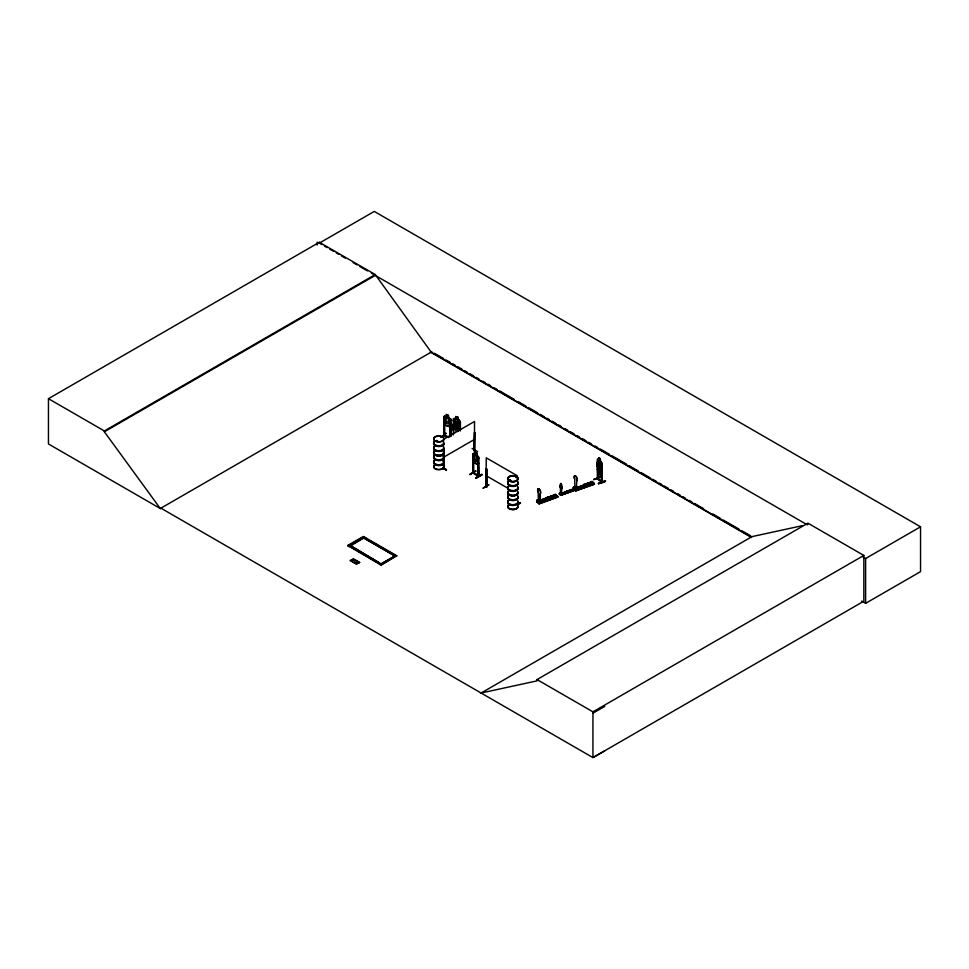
<?xml version="1.0" encoding="UTF-8"?>
<svg xmlns="http://www.w3.org/2000/svg" width="969" height="969" viewBox="0 0 969 969"><rect width="100%" height="100%" fill="white"/><g stroke="black" fill="none" stroke-linecap="round" stroke-linejoin="round"><path stroke-width="1.45" d="M539.794 502.172L540.096 493.815A2.75 1.199 70 0 0 540.096 490.641A2.75 1.199 70 0 0 538.025 488.751A2.75 1.199 70 0 0 538.025 491.913L538.17 491.864A2.75 1.199 70 0 1 538.17 488.691A2.75 1.199 70 0 1 540.242 490.593A2.75 1.199 70 0 1 540.242 493.766C541.356 510.905 534.525 494.929 540.69 502.439L540.69 501.506L538.776 502.196L538.776 503.129M561.463 494.323L561.766 488.715A1.829 0.799 70 0 0 561.56 486.172L561.56 484.561L561.463 486.208A1.829 0.799 70 0 1 561.669 488.751L561.766 488.715M576.785 480.842L576.337 489.26L574.883 487.916L574.726 478.94A2.75 1.199 70 0 1 574.726 475.779A2.75 1.199 70 0 1 576.785 477.669A2.75 1.199 70 0 1 576.785 480.842L576.652 480.89A2.75 1.199 70 0 0 576.652 477.729A2.75 1.199 70 0 0 574.581 475.827A2.75 1.199 70 0 0 574.581 479.001L574.726 478.94M446.152 416.718L445.001 417.045L445.001 421.164L446.152 423.332L448.308 424.095L449.459 422.726L448.429 415.18L446.128 414.369L446.152 416.718L443.778 416.585L443.705 435.796L448.586 437.491M443.826 435.19L444.601 435.19M538.195 500.937C539.079 499.822 537.831 500.598 538.631 500.67M560.494 483.701L560.591 485.287A1.829 0.799 70 0 0 560.385 487.443L560.288 487.48A1.829 0.799 70 0 1 560.494 485.312L560.603 483.495M560.021 493.342L560.954 493.378L560.373 493.197M560.639 493.088L560.7 493.524M574.447 488.11L575.429 487.128M574.229 487.867L574.726 489.672L574.98 487.552M574.06 489.054L574.06 487.092C575.865 488.17 574.023 487.504 574.569 487.395M548.018 498.272L549.132 497.727M549.847 498.042L548.309 498.441M568.161 491.671L566.938 491.695L567.834 491.501M509.682 480.236L510.711 480.309M515.896 477.475L515.617 477.305M515.714 477.281L515.835 477.281M537.516 501.978L537.516 500.016L538.352 500.573L538.183 502.584L538.183 500.828M436.026 441.04L437.334 440.798M436.086 440.956L436.329 440.774M437.516 440.98L437.503 440.713M440.786 436.716L441.355 436.753M440.592 436.995L441.222 436.874M597.97 470.013C599.351 477.111 593.525 452.971 601.131 464.757L601.592 467.361L601.059 464.781L597.619 461.704M597.158 463.509L597.691 461.68M601.737 469.069L601.204 470.898L597.8 467.785L597.388 465.193M442.615 468.148L446.443 469.977L442.918 467.603M575.017 487.298L574.738 487.722M477.935 464.781L478.565 457.138L473.575 453.371L472.896 453.843L473.49 462.286L478.044 464.841L478.698 463.025M593.936 479.631L600.901 476.772L593.755 479.473M600.865 477.051L593.731 479.51M352.268 561.899L353.419 558.641C353.697 561.935 347.096 560.276 352.837 560.07M356.519 564.346L357.113 562.517L359.596 562.565L357.113 562.892L356.519 564.346L357.198 561.184M352.837 560.445L353.419 558.641M356.047 564.079L357.198 560.821M443.778 422.508L444.492 424.943L449.907 426.857L450.694 424.943M449.907 426.857L450.742 424.894M459.439 428.879L460.287 427.063L459.476 428.988L454.061 427.075L453.359 424.616M353.419 560.021L355.369 559.755C356.919 561.015 351.372 561.269 353.891 558.907M357.198 562.577L357.67 561.087M475.827 471.188L469.759 474.422M483.131 488.279L488.921 484.888M486.075 486.172L486.632 486.45M472.896 453.843L472.86 473.042L473.066 472.242L473.72 472.618M478.25 475.416L473.247 472.933L473.126 455.006L473.514 473.393L473.659 461.28M477.959 455.975L478.698 457.102L478.686 476.373L478.504 475.682M442.712 436.716L445.922 433.3L442.324 436.571M597.691 478.202L598.018 478.117M598.018 478.771L597.607 470.97M601.337 482.138L601.567 464.066L602.028 482.392L597.607 478.432L601.785 481.823M444.177 468.075C442.361 468.596 444.505 466.477 444.202 468.088L444.202 450.088L443.475 450.282L444.202 450.088M474.81 450.391L474.531 432.356L473.95 450.621L474.81 449.737M509.391 480.418L510.288 480.043M510.409 480.781L509.912 480.297M515.69 477.002L516.15 477.002M446.43 469.614L442.894 467.652M597.292 478.504L601.785 482.477L601.737 463.194L601.737 482.441M601.313 481.496L601.737 481.787M453.989 420.219L453.359 420.001L454.134 424.555M459.778 422.036L460.408 422.254L459.778 422.036L459.778 426.517M444.505 416.064L443.85 416.646L444.42 436.062L444.565 417.954L443.778 417.869L444.42 418.087M448.429 417.385L450.742 418.971L450.815 436.583L450.658 418.971M444.492 424.943L443.899 422.472M450.028 420.074L450.815 420.158L450.028 420.074L450.028 436.498M458.022 417.288L459.052 424.846L457.901 426.203L455.745 425.452L454.594 423.271L454.594 419.153L455.745 418.826L455.721 416.476L458.022 417.288L458.022 419.492L460.287 421.127L460.263 429.873M453.359 434.936L453.359 418.705L455.721 418.681M455.575 423.95L455.575 421.745M442.615 436.631L445.922 433.3M457.84 422.593L455.527 421.781M444.638 435.432L448.732 436.886M457.877 424.761L457.901 420.328L455.745 419.565L454.449 428.54L455.612 430.708L457.756 431.471L458.906 430.103L458.906 425.997L457.756 424.846L457.756 422.641M453.226 429.885C451.578 423.828 453.928 421.382 459.379 425.282L460.142 426.396L460.13 431.048M453.94 432.319L453.274 429.836M460.142 426.396L459.294 425.391M443.414 467.542L444.202 467.385M473.95 450.621L474.592 450.246M598.055 478.843L597.97 465.895L598.697 464.793L600.804 468.427L600.804 472.545L600.065 472.63C600.61 478.553 598.999 470.559 601.046 473.671L601.543 473.199M453.298 424.022L454.037 423.477M472.969 453.904L473.599 453.456M436.123 440.689L436.825 440.435M436.51 440.98L437.285 440.641M557.381 496.261L538.352 503.262L557.805 496.649L555.6 494.42C549.665 494.59 560.348 500.222 553.687 495.111M555.6 494.42L536.753 501.663M555.855 495.159L537.298 502.33L556.17 495.462M555.903 495.22L536.996 502.015L536.753 500.343L538.667 499.641L538.837 500.731M559.694 494.251L559.428 493.209L560.821 492.846M560.53 495.183L573.466 490.593L560.724 495.341M571.904 489.527L570.717 489.878M572.17 489.745L559.779 494.505L559.416 493.984L560.906 495.425L560.772 494.444L562.165 494.081L562.165 494.868L559.937 492.991L560.53 493.197M575.211 486.729L573.297 487.419L573.878 489.406L591.405 483.034M572.001 489.26L573.454 490.823M592.604 483.991L574.896 490.314L575.634 491.017L594.53 484.161L575.513 490.75M575.32 490.714C574.435 489.188 578.118 487.334 577.403 489.902M537.989 500.876L538.352 500.573M474.253 450.706L474.725 432.477M472.085 448.453L477.62 451.602M474.41 450.282L474.531 421.467L443.475 439.393L443.62 468.366L444.202 468.027M486.765 469.02L486.583 487.116L486.038 468.839L486.765 469.02L486.838 486.983L486.184 486.62M517.834 503.953L520.183 502.632L517.918 504.328M518.161 504.522L520.474 503.153L520.147 502.608M160.999 508.204L160.369 508.58L48.45 443.959L48.45 398.683L319.334 242.286L375.257 274.566L431.181 352.135L751.363 536.996M319.334 242.286L319.334 243.122L374.264 211.412L920.55 526.809L920.55 571.625L865.62 603.336L861.695 601.059M48.45 398.683L104.373 430.963L375.257 274.566M604.801 750.83L592.943 757.588L160.927 508.168L160.285 508.531L104.373 431.799L375.257 275.402M160.285 508.531L431.811 351.771M443.475 457.32L474.531 439.393M476.784 455.224L476.784 453.02L477.608 460.699L476.651 461.91L474.871 460.881L473.914 458.567L473.914 454.449L474.871 454.122M478.807 476.167L478.032 476.033L478.311 457.998L478.892 476.263L473.187 472.896M478.831 458.301L478.105 458.107M473.49 462.286L477.996 464.745M470.062 474.64L475.876 470.898L470.062 474.265M347.823 545.414L363.351 536.451L396.672 555.685L381.144 565.206L347.823 545.414L381.144 564.648L396.672 555.685M473.514 472.92L478.686 475.718M347.823 545.971L350.415 544.481M353.007 542.991L362.055 537.759M364.489 537.662L348.961 546.625L364.489 537.105L367.069 539.164M475.912 477.656C493.79 467.106 463.691 485.094 482.005 474.762M381.301 563.813L392.942 557.09M480.479 693.392L752.005 536.62L802.029 525.743M481.108 693.017L537.032 680.856L537.032 679.56L807.916 523.163L863.839 555.443L863.839 601.192L592.943 757.588L592.943 711.84L863.839 555.443M807.916 524.459L807.286 524.835L371.357 273.149M863.028 557.018L865.62 558.519L920.55 526.809M592.943 713.148L604.801 706.389M443.875 467.906L443.996 449.979M509.633 480.757L510.687 480.757M436.462 440.738L437.092 440.58M598.781 457.634L598.103 464.151L600.199 467.797L600.925 462.564L600.247 458.943L598.83 457.743L600.32 458.906L600.247 461.147L601.252 462.019L597.8 459.04M597.607 460.505L598.006 460.869M601.979 464.417L601.337 464.151M597.11 469.384L601.119 473.635M598.697 473.611L598.697 471.406L598.576 473.671L600.065 474.834M601.616 481.993L601.289 481.387M598.442 483.349C611.088 477.632 603.99 483.543 598.479 483.41M598.503 483.737L605.419 481.157L598.479 483.652M536.753 500.343L538.837 499.798M573.297 487.419L575.38 486.886M546.879 497.594C553.541 502.693 542.858 497.061 548.793 496.891L550.986 499.132L548.793 496.891M550.489 496.273C557.151 501.373 546.48 495.753 552.403 495.583L554.607 497.824L552.403 495.583M538.776 502.196L539.115 503.941L557.987 497.073L555.6 494.65L536.596 501.688M583.423 484.67C590.085 489.769 579.401 484.149 585.337 483.967L587.529 486.22L585.337 483.967M587.044 483.361C593.706 488.461 583.023 482.828 588.958 482.659L591.151 484.9L588.958 482.659M590.23 482.199C596.892 487.298 586.221 481.678 592.144 481.496L594.336 483.737L592.144 481.496M556.024 495.038L536.56 501.627L538.776 503.626L557.805 496.649M566.175 491.368C570.269 494.493 563.897 491.101 567.459 490.908L568.924 492.397L567.459 490.908M568.585 490.653L569.869 490.035L571.335 491.368M559.501 494.251L572.279 489.672M591.247 482.768L573.406 488.982L592.713 482.55M538.946 502.354L540.859 501.651L540.859 502.826M575.489 489.43L577.403 488.739M560.494 495.135L573.297 490.762M539.987 503.02L557.793 496.431M560.688 495.329L573.466 490.75M574.896 490.314L593.924 483.337M557.829 496.806L538.97 503.674M575.186 490.593L594.336 483.507M443.863 435.626L448.732 437.346M350.318 560.397L355.817 560.385M350.318 560.772L352.752 560.748M359.596 562.202L357.198 562.202L357.113 562.892M356.531 562.928L354.097 562.577L359.596 562.565M353.334 560.336L355.817 560.021M354.097 562.577L356.616 562.25M354.097 562.953L356.616 562.626M436.995 441.379L436.147 441.065M486.184 485.966L486.038 486.838L486.244 457.828L517.289 475.755L517.289 478.747M473.417 472.702L472.872 472.424M585.276 485.651L586.354 484.984L584.561 485.166M597.607 478.432L601.531 481.484M597.728 478.88L597.764 469.929M548.502 498.526L549.738 498.308L549.35 497.594M454.134 418.257L459.439 420.134M444.541 416.149L450.621 419.02M453.347 420.8L460.287 423.223M455.745 423.683L457.901 424.446M453.213 426.057L460.142 428.48M444.541 424.894L449.895 426.723M478.395 475.936L478.311 457.998M584.852 485.53C587.662 486.753 585.106 483.265 584.707 485.602M488.642 484.791L483.192 487.988M442.857 467.966L446.443 469.977M442.639 468.1L446.152 470.098M319.334 243.122L321.938 244.624M324.542 246.126L327.147 247.628M329.739 249.13L333.639 251.383M336.243 252.885L338.847 254.387M341.451 255.889L345.352 258.142M353.152 262.647L357.052 264.9M359.656 266.402L367.457 270.896M434.427 353.273L443.572 358.554M446.188 360.068L450.113 362.333M452.717 363.835L455.333 365.349M457.949 366.851L461.874 369.116M464.49 370.63L467.094 372.144M469.711 373.646L473.635 375.911M476.251 377.425L478.856 378.927M482.78 381.192L485.396 382.707M488.013 384.208L490.617 385.723M494.541 387.988L497.158 389.49M499.774 391.004L514.151 399.301M518.064 401.566L525.913 406.096M528.517 407.598L537.674 412.879M540.278 414.393L544.203 416.658M546.819 418.16L549.435 419.674M552.051 421.188L555.964 423.441M558.58 424.955L561.196 426.469M565.109 428.722L567.725 430.236M570.341 431.75L574.266 434.015M576.882 435.517L579.486 437.031M582.103 438.533L586.027 440.798M588.643 442.312L591.247 443.814M595.172 446.079L597.788 447.593M600.405 449.095L609.549 454.376M612.166 455.89L626.543 464.187M629.147 465.701L638.305 470.982M640.909 472.484L650.066 477.778M652.67 479.28L656.594 481.545M659.211 483.059L661.827 484.561M664.443 486.075L668.356 488.34M670.972 489.842L673.588 491.356M677.501 493.621L680.117 495.123M682.733 496.637L685.349 498.139M689.274 500.404L691.878 501.918M694.494 503.42L703.639 508.713M712.796 513.994L720.633 518.512M723.249 520.026L738.935 529.074M741.539 530.588L750.696 535.869M430.321 352.013L751.556 537.48M476.784 453.02L474.81 451.954L474.871 454.267M474.871 452.063L476.651 453.092M486.244 475.755L508.24 488.449M482.029 474.81L476.203 478.165M472.933 473.054L478.625 476.336M369.661 540.654L378.709 545.886M381.301 547.376L396.672 556.242M378.552 562.408L350.088 545.414L381.144 563.91M352.268 561.523L352.74 562.165M537.032 679.56L592.943 711.84M434.342 451.069L434.403 451.13A5.148 2.968 0 0 0 437.358 455.527A5.148 2.968 0 0 0 443.947 452.753M598.576 473.671L600.126 474.955M599.072 458.337L599.956 459.851L599.072 459.064M574.92 487.734L574.229 487.032L574.896 489.611M570.717 489.72L572.182 491.065M568.585 490.496L570.051 491.84M562.165 494.081L562.056 494.602M559.428 493.209L559.537 493.936M560.046 494.251L560.494 494.662L560.445 493.354M539.939 502.124L538.328 500.84L538.17 491.864M538.352 502.523L537.674 499.956M434.366 465.193L434.378 465.205A5.148 2.968 0 0 0 438.678 469.747A5.148 2.968 0 0 0 443.33 465.362M560.978 483.398L561.451 484.391M567.035 491.998L568.161 491.792M548.151 498.526L548.66 497.557L549.847 498.223M597.376 478.577L597.316 459.318L598.903 459.924L598.903 457.719M572.376 489.951L559.331 494.105L572.11 489.696M592.325 482.15L573.115 488.703L575.659 491.017M560.385 487.443L560.494 493.427M865.62 558.519L865.62 603.336M577.233 488.582L577.233 489.515M575.32 489.272L575.32 490.205L573.466 487.577M560.046 492.942L559.937 494.299M538.667 499.641L538.667 500.816M536.923 500.501L536.923 501.433M460.408 422.254L460.408 429.727M455.793 416.585L455.793 418.79M450.173 419.928L450.173 436.365M444.565 417.954L444.492 436.05M443.681 450.403L443.681 468.33M395.534 555.588L380.005 564.552M317.142 242.117L317.142 245.084M104.373 430.963L104.373 431.799M517.906 487.395A5.208 3.004 0 0 1 512.201 491.15A5.208 3.004 0 0 1 508.374 486.668M517.846 487.698A5.136 2.968 0 0 1 512.213 491.404A5.136 2.968 0 0 1 508.434 486.983M517.979 492.325A5.099 2.943 0 0 1 511.559 495.171A5.099 2.943 0 0 1 508.459 490.847M517.846 491.84A5.136 2.968 0 0 1 512.213 495.547A5.136 2.968 0 0 1 508.434 491.126M517.846 492.046A5.148 2.968 0 0 1 512.213 495.765A5.148 2.968 0 0 1 508.422 491.331M517.906 482.453A5.208 3.004 0 0 1 512.201 486.208A5.208 3.004 0 0 1 508.374 481.726M517.846 486.862A5.136 2.968 0 0 1 512.213 490.568A5.136 2.968 0 0 1 508.434 486.147M517.834 482.744A5.124 2.955 0 0 1 512.213 486.45A5.124 2.955 0 0 1 508.446 482.041M517.906 487.141A5.208 3.004 0 0 1 512.201 490.895A5.208 3.004 0 0 1 508.374 486.414M517.906 482.199A5.208 3.004 0 0 1 512.201 485.953A5.208 3.004 0 0 1 508.374 481.472M517.834 481.92A5.124 2.955 0 0 1 512.213 485.614A5.124 2.955 0 0 1 508.446 481.205M517.906 501.494A5.208 3.004 0 0 1 512.201 505.249A5.208 3.004 0 0 1 508.374 500.767M517.846 501.797A5.136 2.968 0 0 1 512.213 505.503A5.136 2.968 0 0 1 508.434 501.082M517.846 505.757A5.148 2.968 0 0 1 512.213 509.476A5.148 2.968 0 0 1 508.422 505.043M518.003 493.064A5.124 2.955 0 0 1 511.559 495.922A5.124 2.955 0 0 1 508.446 491.574M517.991 506.412A5.111 2.955 0 0 1 511.559 509.27A5.111 2.955 0 0 1 508.446 504.934M517.846 505.939A5.136 2.968 0 0 1 512.213 509.646A5.136 2.968 0 0 1 508.434 505.224M517.906 496.552A5.208 3.004 0 0 1 512.201 500.307A5.208 3.004 0 0 1 508.374 495.825M517.846 500.961A5.136 2.968 0 0 1 512.213 504.667A5.136 2.968 0 0 1 508.434 500.246M517.834 496.843A5.124 2.955 0 0 1 512.213 500.549A5.124 2.955 0 0 1 508.446 496.14M517.906 501.239A5.208 3.004 0 0 1 512.201 504.994A5.208 3.004 0 0 1 508.374 500.513M517.906 496.298A5.208 3.004 0 0 1 512.201 500.052A5.208 3.004 0 0 1 508.374 495.571M517.834 496.019A5.124 2.955 0 0 1 512.213 499.713A5.124 2.955 0 0 1 508.446 495.304M443.729 449.374A5.124 2.955 0 0 1 436.728 451.239A5.124 2.955 0 0 1 434.427 447M443.802 449.095A5.208 3.004 0 0 1 436.692 450.997A5.208 3.004 0 0 1 434.366 446.685M443.923 452.462A5.111 2.955 0 0 1 437.358 455.224A5.111 2.955 0 0 1 434.439 450.851A5.148 2.968 0 0 0 437.358 455.357A5.148 2.968 0 0 0 443.947 452.584M443.802 444.153A5.208 3.004 0 0 1 436.692 446.055A5.208 3.004 0 0 1 434.366 441.731M443.935 447.775A5.124 2.955 0 0 1 437.358 450.549A5.124 2.955 0 0 1 434.427 446.164M443.729 444.42A5.124 2.955 0 0 1 436.728 446.297A5.124 2.955 0 0 1 434.427 442.046M443.802 448.841A5.208 3.004 0 0 1 436.692 450.742A5.208 3.004 0 0 1 434.366 446.43M443.802 443.899A5.208 3.004 0 0 1 436.692 445.801A5.208 3.004 0 0 1 434.366 441.476M443.935 442.833A5.124 2.955 0 0 1 437.358 445.595A5.124 2.955 0 0 1 434.427 441.222M443.305 461.22A5.124 2.955 0 0 1 438.678 465.592A5.124 2.955 0 0 1 434.427 461.099M443.378 460.905A5.208 3.004 0 0 1 438.678 465.35A5.208 3.004 0 0 1 434.366 460.784M443.293 465.084A5.099 2.943 0 0 1 438.678 469.444A5.099 2.943 0 0 1 434.451 464.963M443.705 453.964A5.099 2.943 0 0 1 436.74 455.83A5.099 2.943 0 0 1 434.451 451.602M443.741 453.722A5.148 2.968 0 0 1 436.728 455.6A5.148 2.968 0 0 1 434.415 451.336M443.378 455.963A5.208 3.004 0 0 1 438.678 460.408A5.208 3.004 0 0 1 434.366 455.83M443.317 460.384A5.136 2.968 0 0 1 438.678 464.769A5.136 2.968 0 0 1 434.427 460.263M443.305 456.266A5.124 2.955 0 0 1 438.678 460.65A5.124 2.955 0 0 1 434.427 456.145M443.378 460.65A5.208 3.004 0 0 1 438.678 465.096A5.208 3.004 0 0 1 434.366 460.529M443.378 455.709A5.208 3.004 0 0 1 438.678 460.154A5.208 3.004 0 0 1 434.366 455.575M443.79 456.169A5.124 2.955 0 0 1 438.012 459.778A5.124 2.955 0 0 1 434.427 455.321M598.018 465.047L598.987 468.524L598.055 470.231L598.527 470.631L599.302 469.323L600.514 472.424L599.593 469.081L600.55 467.312L600.077 466.901L599.278 468.318L598.079 465.072M601.264 461.971L601.785 463.206L601.264 461.971M457.513 417.615L456.133 417.13L457.513 418.354L457.513 417.615M447.92 415.495L446.539 415.011L447.92 416.234L447.92 415.495M448.308 418.208L446.152 417.445L446.152 421.563L448.308 422.327L448.308 418.208M457.368 422.872L455.987 422.387L457.368 423.61L457.368 422.872M457.756 425.585L455.612 424.822L455.612 428.94L457.756 429.703L457.756 425.585M476.336 453.274L475.198 452.608L476.336 454.013L476.336 453.274M476.651 456.024L474.871 455.006L474.871 459.112L476.651 460.142L476.651 456.024M394.407 555.685L363.351 537.759L394.407 555.685M600.065 467.773L598.697 466.561L598.697 470.668L600.065 471.891L600.065 467.773M599.823 473.514L598.951 472.727L599.823 474.253L599.823 473.514M600.199 461.91L598.83 460.687L598.83 464.805L600.199 466.028L600.199 461.91M510.312 481.096A5.136 2.968 0 0 0 518.015 478.529A5.136 2.968 0 0 0 510.312 475.961A5.136 2.968 0 0 0 510.312 481.096M510.312 481.52A5.124 2.955 0 0 0 518.003 478.965A5.124 2.955 0 0 0 510.312 476.397A5.124 2.955 0 0 0 510.312 481.52M510.312 481.29A5.148 2.968 0 0 0 518.027 478.71A5.148 2.968 0 0 0 510.312 476.142A5.148 2.968 0 0 0 510.312 481.29M436.123 441.319A5.148 2.968 0 0 0 443.947 438.848A5.148 2.968 0 0 0 436.341 436.171A5.148 2.968 0 0 0 436.123 441.319M436.147 441.549A5.099 2.943 0 0 0 443.911 439.102A5.099 2.943 0 0 0 436.365 436.45A5.099 2.943 0 0 0 436.147 441.549"/></g></svg>
